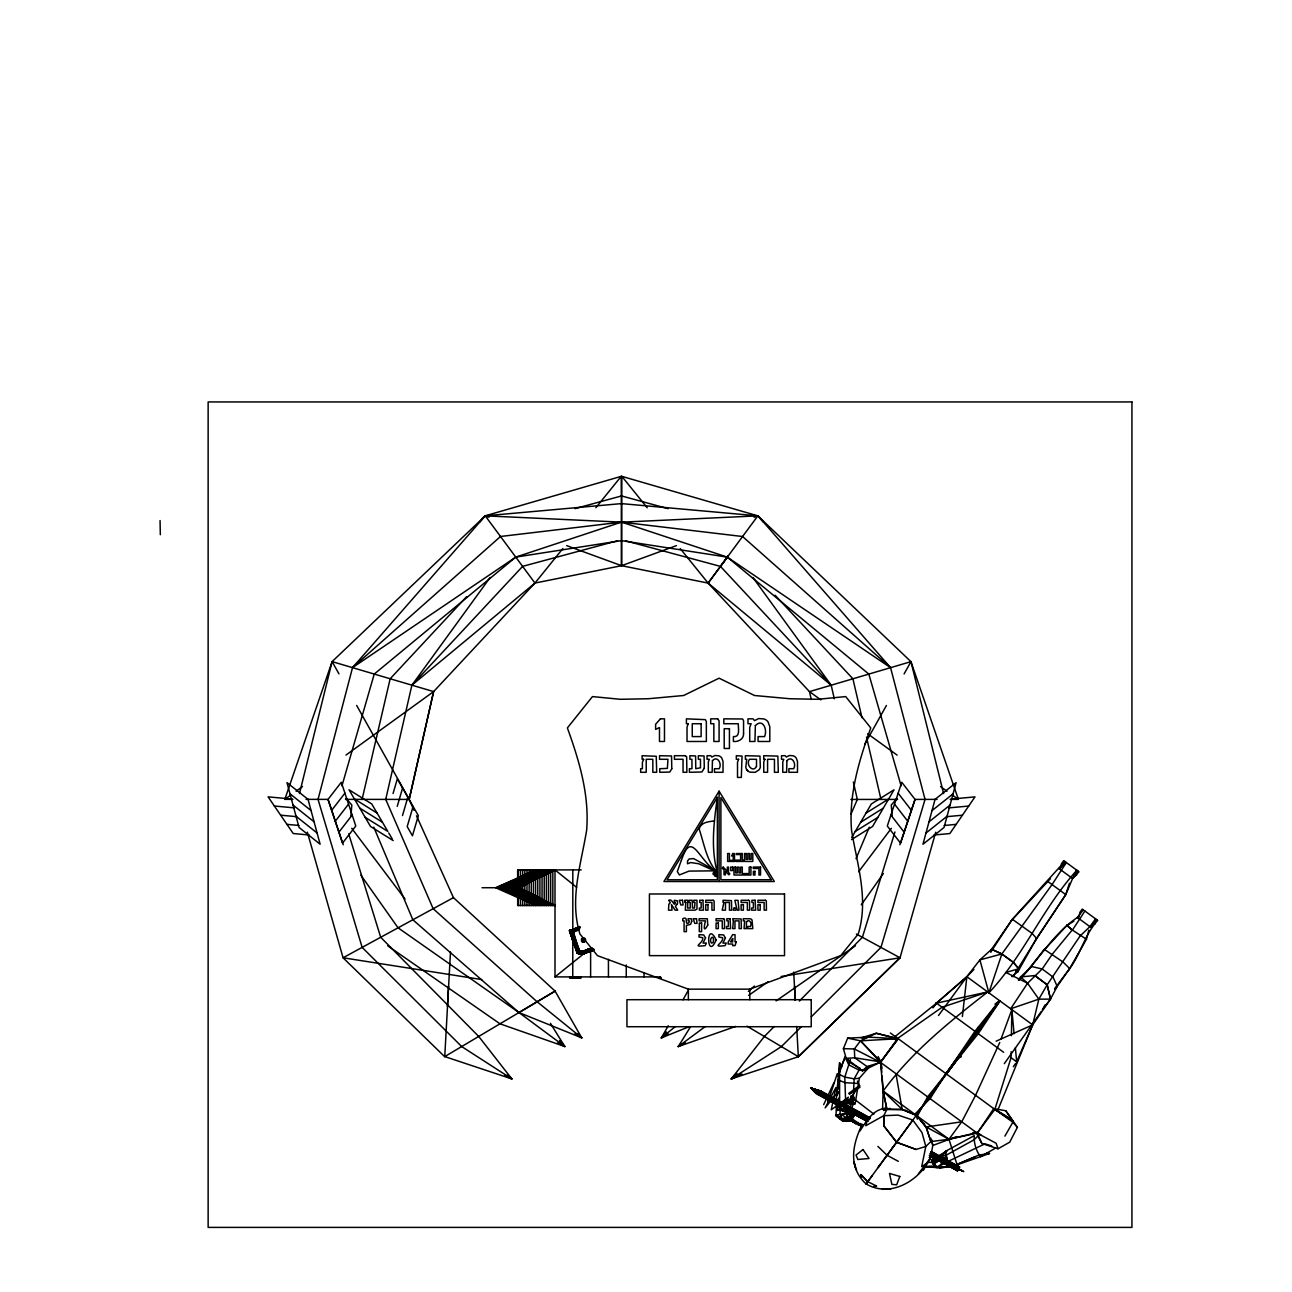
<?xml version="1.0" encoding="UTF-8"?>
<svg xmlns="http://www.w3.org/2000/svg" width="1292" height="1292" viewBox="0 0 1292 1292"><rect width="100%" height="100%" fill="white"/><g stroke="black" fill="none" stroke-linecap="round" stroke-linejoin="round"><path stroke-width="1.5" d="M951.736 1166.256L950.557 1167.209L938.234 1166.773L933.648 1164.98L933.002 1159.086L935.699 1157.067M574.908 944.84L572.372 939.219M573.018 941.19C573.244 936.329 573.616 947.585 574.827 943.644M950.153 799.393L958.389 799.377L910.957 661.649L757.855 515.863L621.856 476.36L621.549 565.702L534.953 583.063L411.89 685.18L385.727 799.393L433.143 908.696L537.101 1001.784M579.947 927.268C577.685 930.531 570.047 928.609 569.659 931.177L577.556 953.27L581.933 954.11L593.464 950.056L581.739 954.142L577.201 952.866L569.497 930.644L579.737 926.574M579.478 928.803L572.001 931.952L578.816 951.219L581.933 952.204L585.163 950.314M573.018 940.899L572.501 939.559L574.423 944.92L572.437 939.397L574.617 944.904L572.437 939.397L572.986 940.899L574.133 939.962L573.067 940.899L572.211 938.719L574.407 944.92L572.437 939.397L573.341 940.172M584.307 953.254L586.568 952.559L581.965 953.948L577.136 952.688L569.853 930.078L577.298 953.028L581.739 954.142L586.616 952.672L586.407 951.816L581.771 953.157L578.057 952.511L570.063 929.982L569.53 931.112L577.314 953.012L581.529 954.142L586.616 952.705C571.678 954.772 580.98 954.82 587.698 952.204L581.739 954.142L577.556 953.27L569.578 930.434M587.698 952.188L581.352 954.077L577.556 953.254L581.949 954.094L586.407 951.865L581.222 953.254L577.992 952.366L571.064 930.531L577.863 952.123C576.264 954.627 584.614 954.223 586.6 952.608L581.739 954.142L577.136 952.688L582.127 953.189L586.407 951.816M586.584 952.511L580.948 954.029L586.568 952.462C583.047 954.869 571.532 953.302 584.355 952.592L586.584 952.527L584.339 952.446C578.977 956.516 576.329 951.203 578.089 952.479M860.989 1037.928L876.299 1033.261L898.231 1038.72L880.498 1062.347L883.163 1091.078L886.91 1109.343L883.776 1115.674L883.841 1125.881L896.551 1142.225L916.06 1149.46L925.799 1146.44L930.87 1141.595L948.974 1139.253L977.172 1133.116L994.84 1109.424L1011.055 1057.712L1011.168 1051.704M1011.426 1035.683L1011.862 1009.65L1001.106 1038.849M577.346 952.995L569.611 930.692L570.741 931.661L571.129 930.563L580.027 927.527M573.616 942.756L572.631 939.639L574.762 943.854L572.518 939.542L574.843 943.951M574.165 944.291L573.212 939.978L574.133 939.962M582.757 951.154C574.213 952.43 581.707 952.834 586.826 949.83C593.028 947.682 594.288 947.763 587.634 949.491C604.543 945.259 567.85 956.096 587.036 950.46L582.579 951.897L585.179 950.379M934.536 1160.41L934.601 1156.502M570.66 931.209C569.788 932.598 569.756 928.302 569.675 931.177L577.395 952.947L577.863 952.123M572.518 939.187L574.391 944.92L575.198 944.71L574.423 945.001C573.47 941.044 573.26 939.381 572.889 940.479C571.662 936.054 574.068 942.772 573.648 942.482M882.048 1075.978L883.163 1091.078L902.236 1109.489L916.222 1115.384L926.089 1127.044L930.87 1141.595L930.951 1138.317M584.355 952.592C584.129 953.464 577.459 955.176 578.057 952.511C577.572 956.032 585.357 952.043 580.964 954.029C590.702 952.01 578.235 955.402 577.346 952.527L570.111 929.998L569.562 930.676M578.848 929.885L573.002 932.323L579.414 950.428L581.545 951.364C575.295 950.96 587.101 954.352 579.414 950.428L572.098 932.146L579.51 928.9M582.127 953.141L586.616 952.656L584.372 953.367M574.908 944.613L573.293 941.852M574.359 943.838L573.664 942.708L574.472 942.853M836.425 1103.562L836.037 1115.723L842.416 1120.649L849.458 1120.568L853.657 1116.369L853.818 1114.625L853.834 1116.579L849.845 1121.004L842.642 1121.004L840.107 1113.914L839.929 1106.194M581.949 953.141L584.372 953.173M851.913 1115.513L852.655 1115.432C853.77 1110.312 851.509 1120.083 848.311 1119.292L841.77 1119.647L836.15 1114.98L841.253 1118.888L847.52 1118.404L852.3 1114.802L852.203 1112.751L843.24 1113.672L852.203 1112.751L847.277 1118.048L841.011 1118.517L836.15 1114.98L846.373 1113.429L847.019 1114.398M843.498 1105.791L845.566 1103.481L852.914 1104.014L854.173 1078.836L860.084 1068.322L849.538 1062.347L848.117 1058.939M450.488 951.978L444.755 1056.598L511.826 1078.901L478.718 1036.442L380.688 937.265L348.711 833.857M841.819 1066.724L839.59 1062.799L839.59 1102.528M447.436 1006.339L448.55 986.216M574.746 943.822L573.745 942.805L574.278 944.113M574.375 943.128L574.779 944.872L574.1 941.949M577.718 953.076L581.965 953.997L577.621 953.189L581.578 954.013L581.594 953.173L580.996 953.9C568.528 951.187 591.332 956.403 578.057 952.511M581.965 953.997L577.637 953.173L571.112 934.051L577.653 953.157M938.993 1156.534L946.778 1158.472L936.571 1162.009L933.002 1159.086L931.871 1162.025L933.648 1164.98L936.571 1162.009L936.894 1158.036M350.891 816.399L351.828 804.981L345.998 798.359M572.195 931.484L573.438 931.71L572.098 932.146L573.438 931.71L578.961 951.3L581.949 951.364M575.118 944.517L574.052 943.919L574.779 944.872M837.878 1106.84L837.571 1110.571L836.635 1109.327L846.341 1111.847L850.734 1111.798M836.279 1099.621L839.59 1062.799M841.77 1119.647L836.037 1115.723L841.948 1119.938L848.683 1119.696L853.495 1114.253L853.334 1115.981L849.07 1120.132L842.174 1120.293L837.087 1116.369L842.642 1121.004L841.173 1117.742M574.052 943.919L573.696 942.821L574.229 944.484M852.478 1113.058L852.3 1114.802L846.825 1114.108L850.588 1113.413L846.712 1113.93M572.97 938.38L572.195 938.686L573.309 940.673M962.378 1016.529L966.868 976.72L979.901 959.891L991.626 949.249L1012.347 919.258L1064.786 861.425M717.367 797.342L717.367 879.787L667.011 879.787L717.367 797.342C713.911 822.067 710.568 848.15 717.367 872.633L713.394 872.633L713.394 874.7L717.367 874.7M581.578 953.27L580.948 953.916M573.163 939.672L572.227 938.767L573.39 941.061M843.531 1111.055C826.832 1100.509 856.176 1103.368 851.315 1095.826L851.137 1096.682C855.013 1103.303 840.624 1100.219 838.96 1105.29L843.531 1111.055L849.248 1111.814L849.409 1110.942L845.598 1110.442M585.615 939.768L585.05 938.654L585.421 941.028L583.306 942.272L581.562 941.206L581.465 939.139M582.676 938.573L582.676 938.622A1.631 1.631 0 0 1 585.066 940.172A1.631 1.631 0 0 1 582.547 941.448A1.631 1.631 0 0 1 582.708 938.638L583.193 938.606M582.934 940.059L583.936 940.318M584.824 941.626L582.902 942.207L585.502 940.188M573.341 939.429L573.018 939.462M838.33 1076.866L839.283 1068.516M836.618 1095.858L839.348 1091.288M852.914 1104.014L855.126 1103.739L859.374 1078.174L868.676 1067.628M569.481 930.886L578.881 927.091M837.054 1090.981L839.235 1086.443M837.523 1085.861L839.138 1081.937M1060.78 867.626L1061.507 863.67L1063.72 860.65L1078.982 871.809L1072.586 878.512L1065.771 894.613L1035.716 939.849L1017.918 971.681L1011.733 976.574M584.162 942.143L582.902 942.159M838.831 1106.13L839.122 1104.434M839.429 1104.515L839.606 1103.643M840.268 1103.788L840.43 1102.916M839.655 1107.971L839.832 1107.099M841.447 1103.11L841.609 1102.254M840.607 1108.956L840.769 1108.084M842.965 1102.512L843.143 1101.64M841.899 1109.989L842.061 1109.117M846.567 1110.119L849.248 1111.814L843.967 1107.615L843.999 1104.095L845.727 1102.625L845.566 1103.481L850.863 1101.753M844.516 1104.192L844.677 1103.32M844.839 1101.979L845 1101.107M843.967 1107.615L843.724 1105.807M844.742 1108.601L844.128 1106.743M847.035 1101.495L847.197 1100.639M846.971 1102.851L849.974 1101.139C851.218 1103.723 857.113 1097.958 852.316 1095.955L851.315 1095.826M845.889 1109.634L844.92 1107.728M848.23 1101.252L848.392 1100.38M848.747 1102.27L848.909 1101.398M849.28 1100.978L849.442 1100.106M850.168 1100.655L850.33 1099.799M850.168 1101.914L850.346 1101.059M850.911 1100.316L851.073 1099.46M851.67 1097.215L851.832 1096.359M850.863 1101.737L853.091 1100.122M851.202 1101.64L851.363 1100.768M851.493 1099.96L851.67 1099.088M852.042 1097.732L852.316 1095.955M851.525 1101.527L851.686 1100.671M851.929 1099.557L852.09 1098.684M852.252 1098.232L852.413 1097.36M851.832 1101.43L851.993 1100.558M852.187 1099.137L852.462 1097.829M852.914 1100.994L853.947 1099.347L852.849 1096.423M852.122 1101.317L852.284 1100.461M852.397 1101.22L852.558 1100.348M853.124 1097.748L853.301 1096.876M852.672 1101.107L852.833 1100.235M853.479 1098.2L853.641 1097.328M853.382 1100.752L853.56 1099.88M853.737 1098.62L853.899 1097.764M853.544 1100.574L854.06 1098.184M861.457 1125.106L861.279 1125.962L855.482 1123.588L851.121 1120.455M862.539 1125.542L853.899 1120.955L851.848 1118.016M853.059 1122.441L853.221 1121.585M853.899 1120.955L852.785 1119.034M855.53 1122.054L854.06 1120.083M855.482 1123.588L855.659 1122.732M857.533 1123.184L855.708 1121.181M858.227 1124.767L858.405 1123.911M859.858 1124.347L857.694 1122.312M1079.014 916.916L1079.934 912.265L1082.26 909.1L1097.748 920.437C1084.989 933.954 1080.936 953.448 1069.695 968.548L1054.708 988.542M414.038 810.326L409.112 799.409L433.611 691.591L534.953 583.063L562.86 548.535M345.529 799.377L409.241 799.409L433.611 691.591L332.109 661.617L284.821 799.36L291.265 794.693M837.959 1080.871L839.057 1078.061M584.759 938.331L581.771 938.832M362.083 799.393L390.168 678.768L466.622 596.662M1095.568 918.838L1089.883 926.622L1080.08 936.006L1047.182 984.779L1038.833 999.152L1032.679 1024.879L998.086 1109.457M299.486 793.546L332.109 661.617L485.227 515.831L621.226 476.344L621.533 565.686L708.129 583.096L831.192 685.212L834.293 698.762M577.831 927.478L578.089 928.48M1068.968 969.808L1086.475 939.219L1088.801 930.143M930.563 1157.793L932.759 1145.503L931.726 1140.077L932.759 1145.503L956.5 1136.637M935.715 832.226L900.023 957.792L798.424 1056.694L731.256 1078.933L764.363 1036.475L774.166 1026.559M569.707 931.193C572.162 929.933 569.223 931.161 570.693 931.451M341.944 785.875L374.244 674.069L515.766 557.11L621.371 522.146L485.227 515.831L479.897 521.903M867.223 1120.681L865.753 1125.703L883.776 1115.674L898.101 1115.125L912.814 1120.035L922.003 1132.616L925.815 1146.44L921.697 1166.66L926.057 1163.737M393.059 793.53L397.338 778.866L418.35 815.64L412.439 835.795L407.19 826.605L413.101 806.45M397.225 806.386L402.587 788.055M402.474 815.575L407.836 797.261M569.643 930.724L570.531 931.371L570.305 930.111M582.256 951.994C582.127 952.075 582.434 950.847 578.832 950.993L572.017 932.13L573.47 931.742M991.626 949.249L1001.817 954.029L1013.396 962.378L1018.758 968.79L1017.918 971.681L1018.758 968.79L1013.396 962.378L1001.898 953.948L991.626 949.249L990.738 952.172L1012.347 919.258L1032.211 933.502L1036.685 938.525L1012.944 976.736M946.083 1073.749L974.943 1031.291L999.54 1000.622L946.083 1073.749L890.414 1033.002M894.968 831.967L862.394 937.298L799.377 1001.058M838.508 1105.403L819.015 1094.986L811.215 1088.219L821.163 1091.191L811.215 1088.219C820.049 1098.927 818.853 1093.726 820.759 1092.176M957.469 1170.81L959.536 1166.918L957.388 1170.827L929.497 1155.581M1035.716 939.849L1065.771 894.629L1069.437 883.243M850.443 1059.553L844.79 1077.092L845.63 1101.543M575.667 928.77L575.974 928.528M918.337 1173.927L930.531 1157.842C919.565 1180.597 890.479 1198.33 866.124 1183.94C848.004 1167.403 852.316 1145.132 861.748 1125.3M827.671 1102.657L828.866 1099.04M830.078 1095.422L837.248 1073.668M899.862 844.807L915.043 799.409L901.768 782.274L887.297 826.024L900.572 843.175L915.043 799.409L937.039 799.393M988.881 992.821L1001.898 953.948L979.901 959.891L988.881 992.821C1023.668 955.918 1042.87 907.533 1076.85 870.259M572.227 932.194L572.534 931.29M900.007 957.792L798.424 1056.694L747.002 1026.171M999.766 1042.499L975.557 1095.309L961.732 1121.811L948.974 1139.253L958.373 1168.856M572.081 931.807L573.018 932.162L572.211 931.677M978.432 1026.93L976.381 1032.34L946.358 1072.812L930.143 1098.684M573.034 938.573L572.824 940.124L572.566 938.557M843.999 1104.095L843.547 1106.679M847.681 1038.154L860.504 1040.819L880.918 1061.943L862.362 1070.955L846.163 1058.342L843.401 1048.652L847.681 1038.154L868.24 1037.121L898.231 1038.72L880.724 1061.782L877.51 1059.585M856.015 858.679L869.29 827.203M715.38 874.7L714.799 876.17L717.367 876.574M850.879 1109.796L853.802 1103.013L845.21 1103.158M851.024 814.008L857.355 799.425L853.366 781.999M844.58 1105.92L848.392 1097.199L831.257 1109.812L835.94 1087.493L825.136 1107.922L838.04 1091.95M838.831 1071.31L845.291 1057.47M823.682 1104.628L833.824 1083.035M677.396 903.77L675.377 906.435L677.735 910.166L675.118 910.166L671.436 904.545L672.05 910.166L668.513 910.166L668.82 904.222L670.29 902.769L668.691 900.282C672.405 897.908 674.715 908.308 675.328 902.43L674.359 902.43L674.359 900.282L677.347 900.815A6.169 6.169 0 0 1 677.396 903.77M582.498 942.062L581.626 941.157M1066.142 862.426L1059.101 868.644L1072.586 878.512L1076.656 870.114M681.385 860.44C690.719 832.129 696.646 854.319 711.585 867.836M1018.952 980.402C1038.784 959.73 1053.222 933.761 1077.383 917.465L1091.062 927.494L1092.79 923.974M587.053 950.508L592.334 948.522M849.393 1108.068L851.799 1103.384M998.022 1148.782L996.164 1143.307L977.269 1133.181L993.726 1108.617L1005.757 1110.749L1017.402 1127.335L1009.698 1142.193L998.022 1148.782L981.855 1143.485L977.269 1133.181L929.029 1097.877M917.304 1116.062L927.624 1096.843L978.222 1033.681L1000.024 1000.977L946.487 1074.04L994.84 1109.424M957.388 1170.827L959.504 1166.902M1045.083 1004.869L1042.369 1009.827L1050.493 999.136L1057.195 986.41L1069.695 968.548L1062.977 961.975L1044.275 949.345L1026.688 971.746M593.448 948.974L588.845 951.929C584.678 950.637 601.781 946.826 588.845 951.897L593.755 949.83L588.813 951.849C594.982 949.168 594.449 949.313 588.797 951.8L593.303 950.121M864.897 743.95L886.425 705.48M904.093 673.923L910.957 661.649L809.47 691.624L708.129 583.096L680.222 548.567M668.255 1025.783L661.342 1037.896L689.04 1026.736M683.048 999.798L687.845 991.061M1004.901 1136.136L1012.863 1122.215L993.726 1108.617L1013.203 1121.262L1005.757 1110.749M923.312 1170.342L926.073 1165.529M851.686 837.555L871.357 803.947L894.032 789.816L872.568 826.492L851.509 839.606M868.935 1066.417L867.158 1069.34L859.067 1070.131L848.747 1064.818L844.984 1056.678L838.976 1074.233L844.79 1077.092L854.173 1078.836L859.374 1078.174M719.095 791.172L663.927 881.515L774.312 881.515L719.095 791.172L719.095 881.515M690.574 1026.672L678.268 1046.552L735.665 1026.446M838.314 1105.645L819.015 1095.067L819.693 1094.162M681.207 860.698L677.299 871.583L679.414 874.942L689.056 871.099L714.428 870.84L716.495 872.633M1041.287 1011.507L1004.304 1063.655M1086.475 939.219L1072.215 929.982L1052.415 954.029L1042.192 968.984L1027.576 983.228L1010.667 1008.777L1038.833 999.152L1050.493 999.136L1047.182 984.762L1034.827 975.557L1020.615 976.93L1018.29 979.982M1013.332 1066.707L1015.593 1063.477M573.486 931.758L572.356 931.548L573.115 932.485M861.296 904.788L883.389 873.505M859.842 1131.114C866.27 1121.456 873.085 1108.843 886.231 1108.326L882.565 1108.762L883.163 1091.078C911.458 1052.059 949.927 1021.407 987.702 991.965L936.506 1003.141L895.194 1036.491M593.319 949.087L588.49 951.203L593.254 949.022L590.928 950.928L593.464 950.056L588.764 951.752L593.884 949.442M846.066 1104.498L859.551 1085.522L848.683 1093.436M1001.817 954.029L1052.059 884.584L1066.336 862.555M862.362 1070.955L867.045 1066.562L880.498 1062.347L897.73 1038.348L942.11 1007.259L987.702 991.965M490.152 577.492L411.89 685.18L522.614 566.364L617.56 540.767M912.879 1120.083L878.915 1166.418L998.813 1002.527M872.132 1175.72L866.124 1183.94L880.417 1164.35L878.108 1167.58M878.059 1167.548L880.353 1164.399M891.868 1148.669L894.452 1145.229M946.487 1074.04L976.768 1032.615M938.493 1015.496L966.868 976.72L973.893 969.501M998.409 1002.237L915.867 1115.012L902.236 1109.489L886.91 1109.343L883.502 1110.506M896.648 1142.306L916.06 1149.46M1084.909 911.038L1072.408 930.127L1066.869 925.379L1073.862 921.196M1072.586 878.512L1078.029 871.115M1091.062 927.494L1096.779 919.726M625.522 540.783L720.452 566.397L728.3 555.835L708.129 583.096L757.936 515.75L890.559 667.673L925.04 799.393L880.95 947.407L811.263 1016.836M581.545 951.364L579.64 951.493L582.353 951.267M858.631 871.761L891.335 828.35M331.656 810.31L344.932 793.175M335.274 821.26L348.549 804.125M338.892 832.193L352.167 815.058M1083.326 909.875L1077.383 917.465L1078.707 918.451M592.527 949.507L589.943 951.493L593.432 950.024M578.864 951.17L579.478 950.395L579.333 951.606L581.739 951.316M586.003 950.121L585.244 951.057L586.164 950.815M577.362 928.141L577.023 928.108M595.854 507.724L621.226 476.344M593.076 949.329L593.739 949.798L591.042 951.057L589.459 950.734L590.945 950.928C587.085 952.527 600.021 947.278 589.911 951.348M579.252 926.655L579.478 927.866C578.251 925.411 581.465 927.123 577.605 928.06M579.559 951.59L579.478 950.557M944.21 1161.508L946.778 1158.472L943.467 1160.119M666.381 1031.953L661.342 1037.896L668.303 1033.955M588.748 951.703L590.492 950.379L589.475 950.767M621.307 503.622L485.227 515.831L352.522 667.641L318.042 799.377L362.131 947.375L461.68 1046.552L511.826 1078.901L507.481 1074.831M836.102 1101.495L839.477 1097.651M897.084 798.391L891.254 805.013L892.191 816.431M680.916 1043.597L678.268 1046.552L685.487 1042.951M1011.394 920.582L1050.428 878.705M1043.565 950.621L1067.402 924.846M1054.756 989.042L1057.195 986.41L1053.012 977.027L1042.192 968.984L1031.549 966.497L1020.615 976.93L1027.576 983.228L1038.833 999.152M578.929 927.527L579.252 926.719L579.51 928.044L578.864 927.543M852.155 1114.285L853.334 1115.077L850.249 1111.944M914.833 1114.253L930.046 1098.62M801.315 1026.752L781.402 1046.585L731.256 1078.933L737.038 1073.507M979.271 1134.618L974.023 1139.835L945.792 1155.387L937.847 1156.388M846.163 1058.342L854.739 1057.793L880.918 1061.943M940.608 1155.888L945.534 1151.301L974.249 1135.636C973.748 1142.952 976.122 1150.914 980.531 1156.744L995.599 1148.039M587.65 949.539L591.171 948.15L587.634 949.491M849.425 1094.469L859.551 1085.522M748.359 991.368L754.431 986.071M966.868 976.72L936.474 1003.125L932.824 1007.792L936.506 1003.141L966.868 976.72L1032.679 1024.879L1016.675 1061.83L1015.383 1047.78M1015.77 971.374L1018.79 968.758L1005.903 972.456L1027.576 983.228M569.756 930.272L571.242 930.628M573.228 931.936L572.679 931.354M572.614 939.72L572.921 940.851M675.199 1026.672L661.342 1037.896L664.508 1035.441M581.19 869.904L517.64 869.904L517.688 905.531L554.995 905.531L508.983 887.717L554.995 869.904L554.995 976.897L590.557 948.28M569.95 930.369L571.032 930.724L569.675 930.482M932.017 810.601L953.076 793.853M929.013 821.825L950.056 805.077M925.993 833.033L947.036 816.286M976.784 1032.631L981.322 1029.046M943.628 1160.959L946.778 1158.472L938.234 1166.773L925.104 1166.66M942.401 1154.66L946.939 1151.075L939.381 1155.371M994.937 1004.207L998.022 1001.833M1062.105 866.351L1059.101 868.644L1060.409 869.613M705.141 1026.639L678.268 1046.552L681.498 1044.162M296.094 791.188L302.522 786.537M345.981 755.061L433.611 691.591M852.122 1114.592L847.277 1118.048L841.641 1114.883M748.617 995.405L768.223 981.662M776.121 1000.88L855.417 945.792M851.476 1092.693L859.939 1087.25L857.452 1081.081M865.995 813.104L888.67 798.989M860.633 822.277L883.308 808.162M855.256 831.45L877.946 817.335M734.663 1076.834L731.256 1078.933L741.963 1074.007M373.792 827.171L412.842 919.759L518.98 1012.557L555.092 991.109L581.739 1037.864L518.98 1012.557L398.065 927.817L360.856 875.12M555.237 991.029L444.642 1056.662L343.058 957.776L307.367 832.193M944.581 1163.301L938.234 1166.773L940.576 1168.033L944.307 1167.435M555.092 991.109L453.46 897.649L343.058 957.776L481.771 979.578M1092.58 925.056L1095.422 923.602M482.029 887.717L519.368 887.717L554.995 869.904L576.636 887.329M571.177 930.595L570.143 930.24M1074.023 876.202L1076.769 874.829M583.968 938.057L582.337 938.202M957.663 1058.342L961.329 1056.711M996.084 1041.207L1032.679 1024.879L1050.493 999.136L1047.182 984.779L1034.827 975.557M956.048 1164.899L978.981 1155.016L989.494 1153.498L986.442 1153.175M589.717 949.475L591.736 948.78L588.005 950.282M955.773 1164.98L974.943 1156.824M591.526 948.748L591.187 948.183C594.481 948.247 587.408 949.572 589.814 949.62L588.877 949.911M590.444 950.298L589.443 950.686L590.476 950.347M749.796 989.155L840.688 955.644L858.243 934.019C868.902 899.216 857.194 864.703 851.541 830.304C848.65 794.984 858.922 760.746 870.776 727.929L845.711 696.582L817.804 699.295L789.913 698.746L754.496 695.5L719.079 678.187L683.662 695.5L648.245 698.746L620.354 699.295L592.463 696.582L567.382 727.929C579.252 760.746 589.507 794.984 586.633 830.304C580.98 864.703 569.271 899.216 579.93 934.019L597.469 955.644L688.361 989.155L749.796 989.155L749.796 999.701M676.443 545.628L621.549 565.702L566.639 545.612M754.06 517.252L757.855 515.863L763.184 521.936M850.217 1104.305L853.802 1103.013M989.494 1153.498L956.774 1164.948M585.486 952.979L586.6 952.575M579.204 928.141L579.381 928.237M574.423 939.978L572.937 940.463L574.31 940.463M573.293 941.464L573.39 939.93M574.601 943.015L574.569 943.838M578.816 927.494L579.058 928.334M973.038 1132.503L976.607 1132.696L948.974 1139.253L883.163 1091.078L886.91 1109.343L889.978 1108.326M842.723 1110.054L842.142 1110.668L846.308 1111.863L847.923 1114.188M582.757 951.106L584.355 950.589M574.988 508.628L621.29 495.999M584.355 951.461L585.276 951.235M862.652 1038.284L868.24 1037.121M929.594 1157.535L932.937 1156.841L929.206 1157.422M894.678 1039.414L898.231 1038.72L860.504 1040.819L854.351 1048.975L854.739 1057.793L867.045 1066.562M972.973 1133.278L976.607 1132.696M621.436 540.637L515.766 557.11L352.522 667.641L500.505 536.487L621.371 522.146M781.127 976.494L900.023 957.792L856.402 934.035M961.732 1121.811L926.122 1126.979L921.228 1121.165M846.825 1114.108L850.766 1113.607M932.178 1166.046L924.733 1166.644M714.428 821.034C708.856 821.437 700.603 822.406 699.182 829.044C703.978 843.45 706.692 861.134 717.367 872.633M858.486 1083.487L844.984 1082.664L839.106 1080.306M951.09 799.102L974.992 796.873L949.862 833.55L933.938 835.02M948.796 807.888L968.709 806.047M946.487 816.689L962.427 815.22M944.194 825.491L956.145 824.377M933.002 1161.928L931.871 1162.025L936.571 1162.009M841.593 1119.389L847.94 1118.872L852.817 1115.4M885.375 1189.27L890.979 1188.818L882.194 1188.866M938.799 1155.92L945.792 1155.387L947.747 1161.556L984.94 1143.856L991.723 1145.956M873.893 1186.25L876.574 1186.04L867.772 1181.696L866.124 1183.924L867.723 1181.663L860.924 1174.589L861.538 1177.206M714.395 869.952L693.643 858.599L689.185 858.954L687.602 860.843L687.473 863.799L690.671 862.539L698.681 863.75L714.428 870.84M621.694 522.162L742.577 536.519L890.559 667.673L727.315 557.143L621.694 522.162L757.855 515.863L621.759 503.638M583.322 942.191L583.742 942.207M950.557 1167.209L935.763 1167.16L935.133 1164.754M927.43 1162.396L932.727 1162.364M284.692 799.36L292.929 799.36M306.043 799.36L328.039 799.377L341.314 782.241L355.785 826.008L342.509 843.143L328.039 799.377L343.22 844.774M850.863 799.441L897.552 799.409M713.394 873.327L717.367 873.327M713.394 874.006L717.367 874.006M554.995 976.897L657.757 976.897M661.133 977.963L658.904 977.963L658.904 976.897M886.877 1109.392L902.187 1109.553L895.937 1073.652M843.401 1048.652L854.351 1048.975L880.498 1062.347L928.625 1097.586M926.574 1166.66L940.576 1168.033M291.992 799.07L268.09 796.857L293.219 833.518L309.143 835.003M274.372 806.014L294.285 807.871M280.655 815.187L296.595 816.657M286.937 824.361L298.888 825.459M851.137 1096.682L873.893 1114.14M851.557 1103.207L855.126 1103.739M621.63 540.654L727.315 557.143L868.838 674.101L901.138 785.907M572.259 931.693L573.163 931.887M894.758 1037.944L876.299 1033.261L860.504 1040.819L880.498 1062.347M621.791 496.015L668.093 508.66M848.844 1110.539L850.814 1111.346M935.763 1167.16L937.281 1167.613M870.146 1118.274L820.953 1091.32L811.215 1088.219L819.096 1095.035M821.098 1091.401L811.215 1088.219L819.096 1094.76L838.363 1105.306M580.092 950.864L581.545 951.332M819.338 1091.159L811.215 1088.219L819.241 1094.857M485.227 515.831L489.022 517.22M554.995 905.531L513.425 887.717L554.995 869.904L514.91 887.717L554.995 905.531L510.469 887.717L554.995 869.904L517.882 887.717L554.995 905.531L511.939 887.717L554.995 869.904L516.396 887.717L554.995 905.531L519.368 887.717M817.578 1090.852L811.215 1088.219L819.225 1094.421L838.702 1105.112M977.269 1133.181L980.773 1134.715M860.036 1123.475L862.701 1124.67M504.688 1075.622L511.826 1078.901L508.418 1076.801M817.416 1091.175L811.215 1088.219L819.435 1094.55M557.595 1042.919L564.814 1046.536L550.44 1023.329M845.097 1117.838L848.683 1119.696M942.449 1160.022L945.97 1161.896M958.502 1168.808L963.8 1171.634L930.288 1153.433M917.643 1116.32L926.122 1126.979L948.974 1139.253M898.311 1161.33L887.103 1155.306L877.898 1146.408M870.275 1117.984L821.098 1091.142L811.215 1088.219L819.419 1094.001L866.722 1119.906M931.435 1151.576L959.536 1166.967M931.29 1151.753L959.471 1167.193M870.001 1118.597L820.743 1091.611L811.215 1088.219L818.272 1093.161M931.096 1152.044L959.116 1167.403M869.548 1118.872L820.501 1092.015L811.215 1088.219L866.964 1119.405M930.838 1152.448L958.874 1167.79M869.274 1119.34L811.215 1088.219L817.045 1091.869M930.563 1152.916L958.599 1168.259M817.238 1091.53L811.215 1088.219L868.983 1119.857M930.014 1153.95L958.034 1169.292M931.516 1155.403L958.05 1169.938M843.757 1107.858L868.272 1121.294M931.322 1155.823L957.808 1170.342M843.611 1108.197L866.383 1120.665M931.193 1156.162L957.453 1170.552M866.528 1120.762L843.547 1108.407L866.367 1121.004M929.368 1155.419L957.614 1170.633M954.982 1166.934L961.765 1170.778L938.929 1158.133M574.779 1033.923L581.739 1037.864L577.96 1033.406M993.726 1108.617L1010.764 1118.824M849.183 1120.229L850.96 1121.327M354.412 798.957L377.086 813.088M359.774 808.13L382.448 822.245M365.135 817.303L387.826 831.418L371.725 803.915L349.034 789.783L370.513 826.476L393.188 840.591M387.665 945.76L500.004 1023.813L564.814 1046.536L559.501 1040.609M820.872 699.893L809.47 691.624L811.247 699.473M867.691 733.791L897.1 755.093M940.56 786.57L946.988 791.221M951.816 794.725L958.26 799.377M1047.554 881.289L1065.771 894.613M935.973 1002.753L1003.658 1052.302M1011.055 1057.712L1017.208 1062.218M905.563 1110.07L908.712 1112.38M921.422 1121.682L924.571 1123.992M561.568 1044.13L564.814 1046.536L518.98 1012.557M578.574 1035.409L581.739 1037.864L537.068 1001.704M929.836 1158.649L932.937 1161.12M290.006 793.821L311.065 810.568M293.026 805.045L314.069 821.793M296.046 816.253L317.089 833.001M1066.869 925.379L1072.215 929.982M860.924 1174.589L867.723 1181.679M775.087 595.224L852.914 678.801L861.974 717.706M720.468 566.397L831.192 685.212L752.929 577.524M852.607 1119.906L851.121 1117.919M849.845 1121.004L847.277 1118.048L846.341 1111.847L847.277 1118.048L846.47 1113.559M1012.863 1122.215L1017.402 1127.335M918.79 1118.258L916.335 1115.351L917.336 1119.147M621.856 476.36L647.227 507.756M896.696 1142.338L883.841 1125.881L883.776 1115.674M898.15 793.207L911.425 810.342M894.532 804.141L907.808 821.292M890.915 815.091L904.19 832.226M351.731 828.317L405.042 899.071M574.375 942.982L573.664 940.964M534.953 583.063L485.146 515.718M851.719 1112.751L853.334 1115.077M849.506 1112.024L851.105 1114.35M848.553 1112.041L850.168 1114.366M847.471 1111.992L849.07 1114.318M388.714 832.952L392.3 839.057M332.109 661.617L338.988 673.891M356.657 705.448L409.241 799.409M976.058 1132.293L981.855 1143.485M878.14 1056.565L880.837 1061.862M416.492 815.785L453.46 897.649M926.122 1126.979L930.902 1141.53M947.278 1160.087L945.534 1151.301M856.531 1170.084L853.931 1161.686L855.175 1167.177M910.957 661.649L943.596 793.563M866.512 737.167L880.999 799.425M840.494 1115.561L841.011 1118.517M881.871 1068.226L881.063 1062.767L881.758 1072.198M933.002 1159.086L933.648 1164.98M1011.862 1009.65L1014.075 1033.729M794.532 986.248L795.307 1000.331M793.692 972.117L795.242 1000.299M796.663 1026.446L798.327 1056.63M160.063 520.563L160.321 534.694M688.361 989.155L688.361 999.701M660.535 976.897L660.535 977.963M660.39 976.897L660.39 977.963M659.663 976.897L659.663 977.963M644.062 972.973L644.062 976.897M626.249 964.979L626.249 976.897M608.435 959.31L608.435 976.897M590.622 950.153L590.622 976.897M580.899 976.897L580.899 977.963L569.659 977.963L569.659 976.897M580.657 976.897L580.657 977.963M579.963 976.897L579.963 977.963M579.656 976.897L579.656 977.963M579.236 976.897L579.155 977.963M578.929 976.897L578.929 977.963M578.8 976.897L578.8 977.963M577.847 977.963L577.847 976.897L577.589 977.963M577.362 976.897L577.362 977.963M577.249 977.963L577.007 976.897L576.862 977.963M576.652 976.897L576.555 977.963M576.313 976.897L576.313 977.963M575.311 976.897L575.311 977.963M574.908 976.897L574.908 977.963M574.585 976.897L574.585 977.963M574.036 976.897L574.246 977.963M573.987 976.897L573.89 977.963M573.713 976.897L573.6 977.963M573.26 976.897L573.26 977.963M572.808 869.904L572.808 930.434M572.808 936.458L572.744 977.963L572.437 976.897M572.227 976.897L572.227 977.963M571.985 976.897L571.985 977.963L571.71 976.897M570.596 976.897L570.596 977.963M570.16 976.897L570.16 977.963M533.451 869.904L533.451 905.531M531.287 869.904L531.287 905.531M529.139 869.904L529.139 905.531M526.975 869.904L526.975 905.531M524.827 869.904L524.827 905.531M522.679 869.904L522.679 905.531M520.514 869.904L520.514 905.531M518.367 869.904L518.367 905.531M746.792 769.725A6.67 6.67 0 0 0 749.941 772.148L755.287 772.309L759.195 769.709L760.342 767.432L759.954 756.095L745.387 755.707L745.387 759.292L746.728 759.292L745.791 767.303A6.153 6.153 0 0 0 747.664 770.726M544.223 869.904L544.223 905.531L501.554 887.717L544.223 869.904M716.139 939.978C706.546 962.201 705.868 918.37 716.139 939.978M713.572 940.011L713.216 942.498L711.537 943.112C708.484 940.188 713.346 933.373 713.572 940.011M691.753 921.196L690.606 924.345L686.407 925.395L686.407 931.661L684.082 931.661L684.082 920.857L682.757 920.857L682.757 918.725C689.088 915.527 683.888 925.896 688.814 922.827L689.46 920.857L688.135 920.857L688.135 918.725L691.398 918.774L691.753 921.196M707.758 925.088C702.913 933.874 704.221 925.46 705.464 920.857L699.133 920.857L699.133 918.725L707.322 918.79L707.758 925.088M743.562 733.436C744.014 738.927 738.313 742.125 733.404 741.479L733.404 736.585C740.671 737.425 738.087 727.913 738.297 723.73L723.827 723.73L723.827 718.837L742.593 718.982L743.562 720.678L743.562 733.436M705.545 937.927L703.01 943.079L706.385 943.079L705.254 945.615C690.396 947.44 703.72 943.628 702.719 937.717L699.02 937.007L699.02 934.649L703.704 934.94L705.545 937.927M725.426 937.927L722.89 943.079L726.265 943.079L725.135 945.615C710.293 947.44 723.617 943.628 722.616 937.717L718.901 937.007L718.901 934.649L723.601 934.94L725.426 937.927M704.302 768.11L701.944 771.97L689.395 772.293L689.395 768.708L691.947 768.708L691.947 759.292L689.912 759.292L689.912 755.707L695.597 755.965L695.774 768.708L700.474 767.771L700.474 759.292L698.326 759.292L698.326 755.707L704.075 755.981L704.302 768.11M671.792 768.724L669.789 772.067L659.744 772.293L659.744 768.708L667.366 768.401L667.964 759.292L659.534 759.292L659.534 755.707L671.533 755.981L671.792 768.724M712.441 760.665L712.15 772.293L708.323 772.293L708.323 761.941L709.356 759.292L707.031 759.292L707.031 755.707L710.778 755.707L711.86 757.031L714.896 755.497L718.82 755.804A6.234 6.234 0 0 1 721.711 757.903L723.035 761.424L723.035 772.293L714.444 772.293L714.444 768.708L719.192 768.708C722.309 763.685 717.286 755.206 712.441 760.665M755.352 725.603L754.948 741.479L749.715 741.479L749.715 727.348L751.153 723.73L747.971 723.73L747.971 718.837L753.091 718.837L754.56 720.629L758.695 718.546L764.057 718.966A8.511 8.511 0 0 1 768.013 721.824L769.806 726.653L769.806 741.479L758.081 741.479L758.081 736.585L764.573 736.585C767.706 729.528 762.813 717.948 755.352 725.603M746.501 921.681L746.324 928.609L744.047 928.609L744.66 920.857L743.271 920.857L743.271 918.725L750.297 918.774A3.714 3.714 0 0 1 752.025 920.033L752.816 928.609L747.697 928.609L747.697 926.477L750.523 926.477C752.38 923.473 749.392 918.418 746.501 921.681M786.909 760.665L786.618 772.293L782.774 772.293L782.774 761.941L783.824 759.292L781.498 759.292L781.498 755.707L785.245 755.707L786.327 757.031L789.364 755.497L793.272 755.804A6.234 6.234 0 0 1 796.179 757.903L797.487 761.424L797.487 772.293L788.895 772.293L788.895 768.708L793.659 768.708C796.76 763.685 791.754 755.206 786.909 760.665M935.037 799.393L922.972 844.241L944.032 827.494L956.096 782.645L935.037 799.393M685.794 902.43L685.309 910.166L695.015 910.166L696.986 909.083L696.969 900.282L693.772 900.282L693.772 902.43L695.048 902.43L694.482 908.034L692.512 908.034L692.141 900.282L689.088 900.282L689.088 902.43L690.235 902.43L690.235 908.034L687.602 908.034L687.796 900.282L684.76 900.282L684.76 902.43L685.794 902.43M688.152 723.73L687.021 727.202L687.021 741.479L706.353 741.479L706.353 721.679L705.384 719.66L686.407 718.837L686.407 723.73L688.152 723.73M899.813 1176.463L896.664 1184.812L891.884 1184.393L889.461 1173.411L899.813 1176.463M734.098 908.034L733.291 910.166L735.762 910.166L736.618 908.26L737.344 910.166L738.992 910.166L738.039 900.379L734.857 900.282L736.618 908.034L734.098 908.034M738.62 759.292L737.506 762.248L737.506 777.429L741.333 777.429L742.028 756.078L736.327 755.707L736.327 759.292L738.62 759.292M756.498 766.398C753.188 773.294 745.403 764.751 749.441 759.292L756.498 759.292L756.498 766.398M736.279 941.916L735.035 945.615L732.677 945.615L732.677 944.016L728.155 944.016L728.155 942.11L732.677 934.681L735.035 934.681L735.035 941.916L736.279 941.916M643.658 759.292L642.382 762.377L642.382 768.708L640.67 768.708L640.67 772.293L646.21 772.293L646.21 759.292L652.831 759.292L652.831 772.293L656.675 772.293L656.239 756.272L642.124 755.707L642.124 759.292L643.658 759.292M723.956 902.43L722.18 910.166L725.474 910.166L725.474 902.43L729.431 902.43L729.431 910.166L731.708 910.166L731.45 900.621L723.035 900.282L723.035 902.43L723.956 902.43M764.912 759.292L763.75 761.909L763.75 772.293L767.577 772.293L767.577 759.292L774.457 759.292L774.457 772.293L778.301 772.293L777.865 756.111L763.75 755.707L763.75 759.292L764.912 759.292M733.388 920.857L732.693 928.609L734.97 928.609L734.97 920.857L739.072 920.857L739.072 928.609L741.366 928.609L741.107 918.967L732.693 918.725L733.388 920.857M660.438 718.837L655.625 724.231L655.625 729.431L659.485 727.525L659.485 741.479L664.476 741.479L664.476 718.837L660.438 718.837M957.905 1166.03L955.805 1169.987L957.953 1166.062M732.726 853.528L731.708 856.031L733.242 855.191L733.242 860.343L729.431 860.343L729.431 853.528L727.654 853.528L727.654 861.441L734.502 861.441L734.502 853.528L732.726 853.528M732.677 938.59L730.529 941.916L732.677 941.916L732.677 938.59M723.165 867.11L722.325 868.159L724.021 870.033L724.021 874.829L725.41 874.829L725.41 871.293L728.898 874.829L729.802 873.763L728.478 872.439L728.478 867.11L727.331 867.11L727.331 871.276L723.165 867.11M863.024 1149.541L856.015 1155.048L857.856 1159.489L869.064 1158.472L863.024 1149.541M535.599 869.904L495.627 887.717L535.599 905.531L535.599 869.904M537.763 869.904L497.162 887.41L537.763 905.531L537.763 869.904M539.911 869.904L498.583 887.717L539.911 905.531L539.911 869.904M542.059 869.904L500.069 887.717L542.059 905.531L542.059 869.904M593.141 949.991L590.928 950.928L593.19 950.04M546.371 869.904L503.04 887.717L546.371 905.531L546.371 869.904M548.535 869.904L504.526 887.717L548.535 905.531L548.535 869.904M550.683 869.904L506.012 887.717L550.683 905.531L550.683 869.904M552.831 869.904L507.498 887.717L552.831 905.531L552.831 869.904M1131.937 401.941L208.141 401.941L208.141 1227.4L1131.937 1227.4L1131.937 401.941M717.674 718.837L710.697 718.837L710.697 723.73L713.846 723.73L713.846 741.479L719.079 741.479L719.079 720.871L717.674 718.837M701.12 723.73L692.254 723.73L692.254 736.585L701.12 736.585L701.12 723.73M729.431 728.704L724.198 728.704L724.198 748.488L729.431 748.488L729.431 728.704M685.18 755.707L674.408 755.707L674.408 759.292L683.048 759.292L683.048 772.293L686.892 772.293L686.65 756.757L685.18 755.707M742.206 853.528L736.392 853.528L736.392 854.561L740.591 854.561L740.591 860.133L735.762 860.133L735.762 861.441L743.675 861.441L743.675 860.133L742.206 860.133L742.206 853.528M746.162 853.528L744.499 853.528L744.499 861.441L752.8 861.441L752.8 853.528L751.153 853.528L751.153 859.358L749.489 859.358L749.489 853.528L747.826 853.528L747.826 859.358L746.162 859.358L746.162 853.528M750.91 867.061L749.166 867.061L749.166 873.586L743.433 873.586L743.433 875.023L750.91 875.023L750.91 867.061M760.536 867.061L753.22 867.061L753.22 868.499L758.953 868.499L758.953 875.023L760.536 875.023L760.536 867.061M732.612 867.11L730.658 867.11L730.658 870.55L732.612 870.55L732.612 867.11M735.649 867.11L733.985 867.11L733.985 875.023L742.286 875.023L742.286 867.11L740.623 867.11L740.623 872.94L738.976 872.94L738.976 867.11L737.312 867.11L737.312 872.94L735.649 872.94L735.649 867.11M754.964 871.357L753.381 871.357L753.381 875.023L754.964 875.023L754.964 871.357M771.13 879.739L720.888 879.739L720.888 797.535L771.13 879.739M784.519 893.983L649.424 893.983L649.424 955.644L784.519 955.644L784.519 893.983M682.515 900.282L679.334 900.282L680.787 904.949L683.113 904.949L682.515 900.282M702.929 900.282L699.699 900.282L699.699 902.43L701.168 902.43L701.168 908.034L699.392 908.034L699.392 910.166L703.446 910.166L702.929 900.282M713.2 900.282L705.707 900.282L705.707 902.43L711.924 902.43L711.924 910.166L714.218 910.166L714.088 900.912L713.2 900.282M748.617 900.282L741.123 900.282L741.123 902.43L747.341 902.43L747.341 910.166L749.635 910.166L749.505 900.912L748.617 900.282M755.142 900.282L751.912 900.282L751.912 902.43L753.381 902.43L753.381 908.034L751.605 908.034L751.605 910.166L755.659 910.166L755.142 900.282M765.413 900.282L757.919 900.282L757.919 902.43L764.137 902.43L764.137 910.166L766.447 910.166L766.301 900.912L765.413 900.282M707.984 904.642L705.707 904.642L705.707 910.166L707.984 910.166L707.984 904.642M743.401 904.642L741.123 904.642L741.123 910.166L743.401 910.166L743.401 904.642M760.197 904.642L757.919 904.642L757.919 910.166L760.197 910.166L760.197 904.642M696.469 918.725L693.287 918.725L694.741 923.376L697.066 923.376L696.469 918.725M723.552 918.725L716.059 918.725L716.059 920.857L722.276 920.857L722.276 928.609L724.57 928.609L724.441 919.355L723.552 918.725M730.077 918.725L726.847 918.725L726.847 920.857L728.317 920.857L728.317 926.477L726.54 926.477L726.54 928.609L730.594 928.609L730.077 918.725M701.588 923.037L699.295 923.037L699.295 931.661L701.588 931.661L701.588 923.037M718.336 923.069L716.059 923.069L716.059 928.609L718.336 928.609L718.336 923.069M811.231 999.701L626.943 999.701L626.943 1026.72L811.231 1026.72L811.231 999.701M308.045 799.36L286.986 782.613L299.05 827.461L320.109 844.209L308.045 799.36"/></g></svg>
